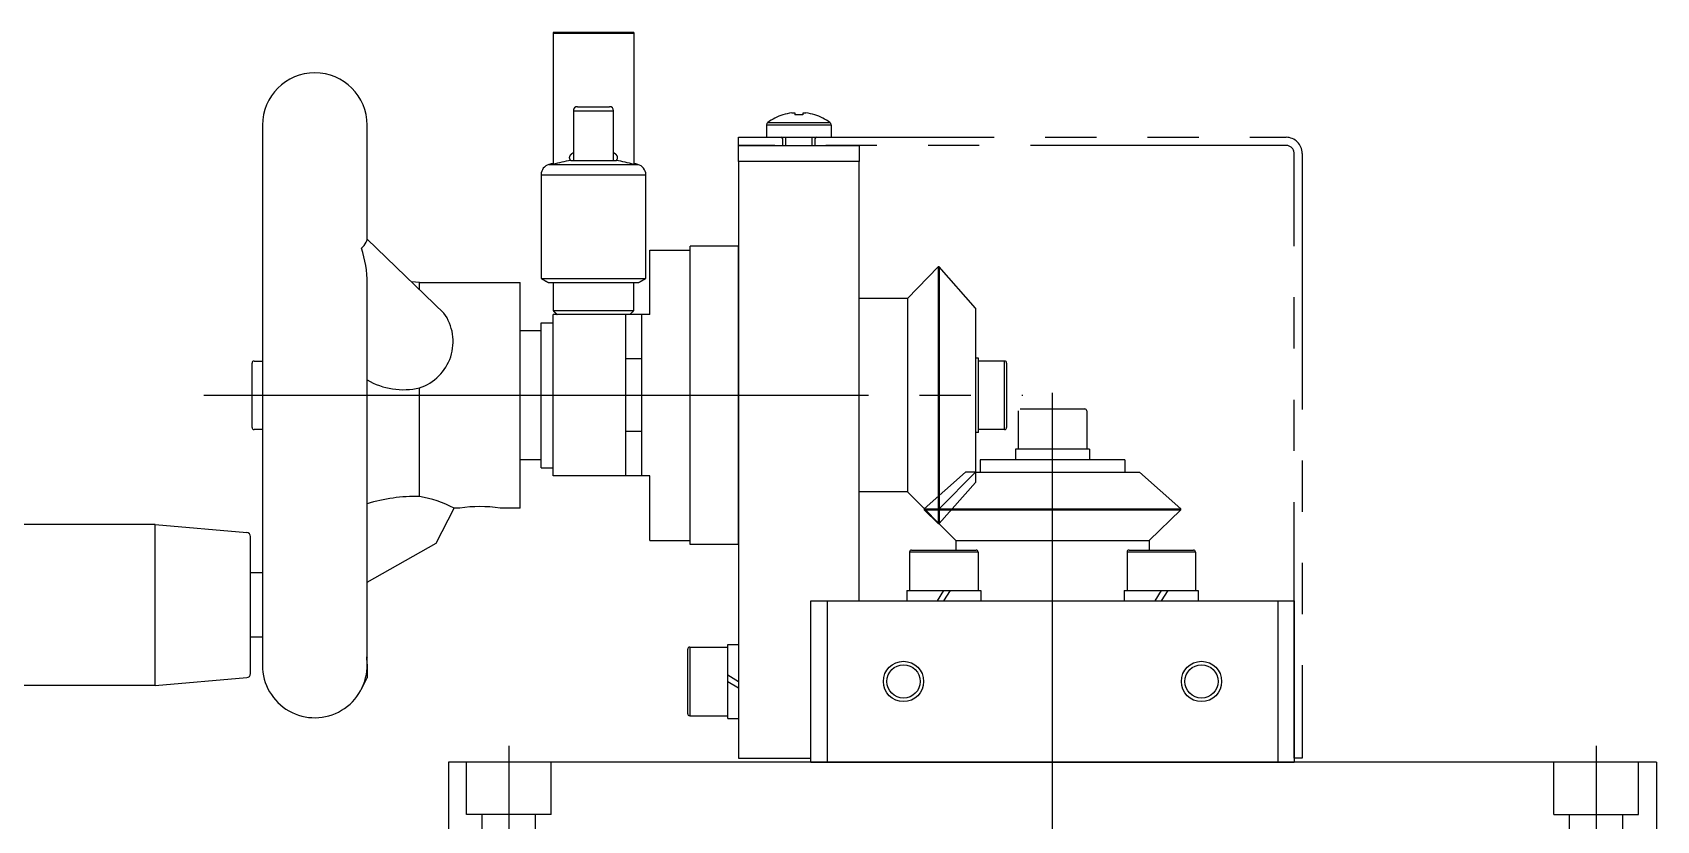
# Model space of a CAD drawing. Extents: x -165 to 344, y -458 to 75.
# Drawn here: x 140.1 to 341.8, y -267.2 to -169.5 of the extents above; entities that cross this region are included whole.
import ezdxf

# ---------------------------------------------------------------- set-up
doc = ezdxf.new("R2010")
doc.units = 0
for name, pattern in [('CENTER', [50.8, 31.75, -6.35, 6.35, -6.35]), ('DASHED', [19.05, 12.7, -6.35]), ('PHANTOM', [63.5, 31.75, -6.35, 6.35, -6.35, 6.35, -6.35])]:
    doc.linetypes.add(name, pattern=pattern)
doc.layers.get('0').update_dxf_attribs({"linetype": 'CONTINUOUS'})
doc.layers.add('CENTER', color=1, linetype='CENTER')
doc.layers.add('SCALE', color=7, linetype='CONTINUOUS')

msp = doc.modelspace()

# ---------------------------------------------------------------- linework, layer by layer
at = {"color": 7, "linetype": 'CONTINUOUS'}
for p, q in [((204.75, -169.5), (204.75, -169.62)), ((204.75, -169.62), (204.75, -185.88)), ((214.75, -169.62), (204.75, -169.62)), ((214.75, -169.5), (214.75, -169.62)), ((214.75, -169.62), (214.75, -185.88)), ((207.25, -179.2), (212.25, -179.2)), ((207.75, -178.7), (211.75, -178.7)), ((168.65, -181), (168.65, -248)), ((181.65, -195.12), (181.65, -181)), ((231.25, -180.96), (231.25, -182.5)), ((231.25, -180.96), (235.25, -180.96)), ((231.4, -180.67), (235.25, -180.67)), ((233.27, -179.73), (233.26, -179.71)), ((234.38, -179.48), (234.74, -179.48)), ((234.74, -179.48), (234.74, -179.73)), ((235.25, -180.67), (239.1, -180.67)), ((235.25, -180.96), (239.25, -180.96)), ((235.77, -179.48), (236.12, -179.48)), ((235.77, -179.73), (235.77, -179.48)), ((237.24, -179.71), (237.24, -179.73)), ((239.25, -180.96), (239.25, -182.5)), ((227.75, -185.5), (227.75, -183.5)), ((227.75, -183.5), (242.75, -183.5)), ((231.25, -182.5), (235.25, -182.5)), ((233.25, -183.5), (233.25, -182.7)), ((235.25, -182.5), (239.25, -182.5)), ((237.25, -182.7), (237.25, -183.5)), ((242.75, -183.5), (242.75, -185.5)), ((206.92, -185.38), (212.59, -185.38)), ((242.75, -185.5), (227.75, -185.5)), ((227.75, -185.5), (227.75, -259.5)), ((242.75, -240), (242.75, -185.5)), ((203.25, -187.14), (216.25, -187.14)), ((204.22, -185.88), (215.28, -185.88)), ((191.18, -204.31), (181.65, -195.12)), ((216.75, -196.5), (221.75, -196.5)), ((216.75, -204.5), (216.75, -196.5)), ((221.75, -233), (221.75, -196)), ((227.75, -233), (227.75, -196)), ((252.54, -198.57), (248.75, -202.5)), ((252.68, -198.57), (252.54, -198.57)), ((252.54, -198.57), (252.54, -214.5)), ((257.19, -203.68), (252.68, -198.57)), ((252.68, -198.57), (252.68, -214.5)), ((181.65, -247.86), (181.65, -200.61)), ((188.15, -200.5), (187.14, -200.41)), ((188.15, -200.5), (200.65, -200.5)), ((188.15, -201.39), (188.15, -200.5)), ((200.65, -228.5), (200.65, -200.5)), ((203.25, -200), (216.25, -200)), ((204.12, -200.5), (215.38, -200.5)), ((248.75, -202.5), (242.75, -202.5)), ((248.75, -202.5), (248.75, -214.5)), ((203.25, -205.5), (204.75, -205.5)), ((203.25, -223.5), (203.25, -205.5)), ((204.75, -204), (214.75, -204)), ((204.75, -224.5), (204.75, -204.5)), ((204.75, -223.5), (204.75, -205.5)), ((213.75, -224.5), (213.75, -204.5)), ((215.75, -224.5), (215.75, -204.5)), ((257.19, -203.68), (257.19, -214.5)), ((203.25, -206.5), (200.65, -206.5)), ((167.35, -218.5), (167.35, -210.5)), ((167.6, -210.25), (168.65, -210.25)), ((257.55, -209.9), (257.19, -209.9)), ((257.55, -219.1), (257.55, -209.9)), ((260.8, -210.25), (257.55, -210.25)), ((260.8, -218.75), (260.8, -210.25)), ((261.05, -210.5), (261.05, -218.5)), ((188.15, -227.06), (188.15, -213.57)), ((248.75, -214.5), (248.75, -226.5)), ((252.54, -214.5), (252.54, -230.42)), ((252.68, -214.5), (252.68, -230.42)), ((257.19, -214.5), (257.19, -224.06)), ((262.5, -216.45), (262.5, -221.2)), ((262.75, -216.2), (270.75, -216.2)), ((271, -216.45), (271, -221.2)), ((168.65, -218.75), (167.6, -218.75)), ((257.55, -219.1), (257.19, -219.1)), ((260.8, -218.75), (257.55, -218.75)), ((262.15, -221.2), (262.15, -222.5)), ((271.35, -221.2), (262.15, -221.2)), ((271.35, -221.2), (271.35, -222.5)), ((203.25, -222.5), (200.65, -222.5)), ((203.25, -223.5), (204.75, -223.5)), ((257.75, -222.5), (257.75, -224.06)), ((275.75, -222.5), (257.75, -222.5)), ((275.75, -222.5), (275.75, -224.06)), ((216.75, -232.5), (216.75, -224.5)), ((257.19, -224.06), (252.68, -228.57)), ((257.19, -224.06), (277.57, -224.06)), ((282.68, -228.57), (277.57, -224.06)), ((248.75, -226.5), (242.75, -226.5)), ((248.75, -226.5), (254.75, -232.5)), ((190.23, -232.83), (192.45, -228.5)), ((193.15, -228.5), (192.45, -228.5)), ((200.65, -228.5), (198.15, -228.5)), ((250.83, -228.57), (250.83, -228.71)), ((250.83, -228.57), (282.68, -228.57)), ((250.83, -228.71), (252.54, -230.42)), ((250.83, -228.71), (282.68, -228.71)), ((278.75, -232.5), (282.68, -228.71)), ((282.68, -228.71), (282.68, -228.57)), ((155.32, -230.52), (130.15, -230.52)), ((155.32, -230.52), (166.69, -231.52)), ((155.32, -250.52), (155.32, -230.52)), ((252.54, -230.42), (252.68, -230.42)), ((167.15, -249.03), (167.15, -232.02)), ((181.65, -237.67), (190.23, -232.83)), ((216.75, -232.5), (221.75, -232.5)), ((249.25, -233.7), (257.25, -233.7)), ((254.75, -232.5), (254.75, -233.7)), ((254.75, -232.5), (278.75, -232.5)), ((276.25, -233.7), (284.25, -233.7)), ((278.75, -232.5), (278.75, -233.7)), ((257.5, -233.95), (249, -233.95)), ((249, -233.95), (249, -238.7)), ((257.5, -233.95), (257.5, -238.7)), ((284.5, -233.95), (276, -233.95)), ((276, -233.95), (276, -238.7)), ((284.5, -233.95), (284.5, -238.7)), ((168.65, -236.52), (167.15, -236.52)), ((248.66, -238.7), (248.66, -240)), ((248.66, -238.7), (257.85, -238.7)), ((253.23, -238.7), (252.42, -240)), ((254.04, -238.7), (253.23, -240)), ((257.85, -238.7), (257.85, -240)), ((275.66, -238.7), (275.66, -240)), ((275.66, -238.7), (284.85, -238.7)), ((280.25, -238.7), (279.44, -240)), ((281.06, -238.7), (280.25, -240)), ((284.85, -238.7), (284.85, -240)), ((236.75, -240), (242.75, -240)), ((236.75, -259.5), (236.75, -240)), ((238.75, -240), (238.75, -260)), ((238.75, -240), (294.75, -240)), ((294.75, -240), (296.75, -240)), ((294.75, -260), (294.75, -240)), ((296.75, -240), (296.75, -260)), ((168.65, -244.52), (167.15, -244.52)), ((221.45, -250), (221.45, -246)), ((221.7, -245.75), (221.7, -250)), ((221.7, -245.75), (226.45, -245.75)), ((226.45, -245.4), (227.75, -245.4)), ((226.45, -254.6), (226.45, -245.4)), ((181.65, -247.86), (181.6, -246.96)), ((181.6, -246.96), (181.65, -247.02)), ((181.65, -247.86), (181.65, -249.57)), ((155.32, -250.52), (166.69, -249.53)), ((180.94, -250.96), (181.65, -249.57)), ((221.45, -254), (221.45, -250)), ((221.7, -250), (221.7, -254.25)), ((226.45, -249.19), (227.75, -250)), ((226.45, -250), (227.75, -250.81)), ((155.32, -250.52), (130.15, -250.52)), ((221.7, -254.25), (226.45, -254.25)), ((226.45, -254.6), (227.75, -254.6)), ((341.75, -260), (191.75, -260)), ((191.75, -260), (191.75, -440)), ((227.75, -259.5), (236.75, -259.5)), ((236.75, -260), (236.75, -259.5)), ((236.75, -260), (296.75, -260)), ((296.75, -260), (238.75, -260)), ((341.75, -260), (341.75, -440))]:
    msp.add_line(p, q, dxfattribs=at)
at = {"color": 3, "linetype": 'PHANTOM'}
for p, q in [((227.75, -183.5), (227.75, -182.5)), ((227.75, -183.5), (227.75, -182.5)), ((227.75, -182.5), (295.75, -182.5)), ((295.75, -183.5), (227.75, -183.5)), ((296.75, -259.5), (296.75, -184.5)), ((297.75, -184.5), (297.75, -259.5)), ((297.75, -259.5), (296.75, -259.5))]:
    msp.add_line(p, q, dxfattribs=at)
at = {"color": 3, "linetype": 'CONTINUOUS'}
for p, q in [((233.63, -183.5), (233.63, -182.5)), ((236.87, -182.5), (236.87, -183.5))]:
    msp.add_line(p, q, dxfattribs=at)
at = {"color": 7}
msp.add_line((214.25, -204.5), (205.25, -204.5), dxfattribs=at)
at = {"color": 1, "linetype": 'CENTER'}
for p, q in [((161.35, -214.5), (263.05, -214.5)), ((266.75, -442), (266.75, -214.2)), ((266.75, -260), (266.75, -214.2)), ((199.25, -258), (199.25, -272)), ((334.25, -258), (334.25, -272))]:
    msp.add_line(p, q, dxfattribs=at)
at = {"color": 3, "linetype": 'DASHED'}
for p, q in [((255.93, -224.06), (250.83, -228.57)), ((257.19, -225.32), (252.68, -230.42)), ((257.19, -224.06), (255.93, -224.06)), ((257.19, -224.06), (257.19, -225.32)), ((194, -266.5), (194, -260)), ((204.5, -266.5), (204.5, -260)), ((329, -266.5), (329, -260)), ((339.5, -266.5), (339.5, -260)), ((204.5, -266.5), (194, -266.5)), ((195.95, -270), (195.95, -266.5)), ((202.55, -270), (202.55, -266.5)), ((329, -266.5), (339.5, -266.5)), ((330.95, -270), (330.95, -266.5)), ((337.55, -270), (337.55, -266.5))]:
    msp.add_line(p, q, dxfattribs=at)
at = {"color": 7}
for points in [[(214.75, -169.5, 0), (214.59, -169.5, 0), (214.43, -169.5, 0), (214.27, -169.5, 0), (214.12, -169.5, 0), (213.96, -169.5, 0), (213.8, -169.5, 0), (213.64, -169.5, 0), (213.48, -169.5, 0), (213.32, -169.5, 0), (213.16, -169.5, 0), (213, -169.5, 0), (212.85, -169.5, 0), (212.69, -169.5, 0), (212.53, -169.5, 0), (212.37, -169.5, 0), (212.21, -169.5, 0), (212.05, -169.5, 0), (211.89, -169.5, 0), (211.73, -169.5, 0), (211.58, -169.5, 0), (211.42, -169.5, 0), (211.26, -169.5, 0), (211.1, -169.5, 0), (210.94, -169.5, 0), (210.78, -169.5, 0), (210.62, -169.5, 0), (210.46, -169.5, 0), (210.31, -169.5, 0), (210.15, -169.5, 0), (209.99, -169.5, 0), (209.83, -169.5, 0), (209.67, -169.5, 0), (209.51, -169.5, 0), (209.35, -169.5, 0), (209.19, -169.5, 0), (209.04, -169.5, 0), (208.88, -169.5, 0), (208.72, -169.5, 0), (208.56, -169.5, 0), (208.4, -169.5, 0), (208.24, -169.5, 0), (208.08, -169.5, 0), (207.93, -169.5, 0), (207.77, -169.5, 0), (207.61, -169.5, 0), (207.45, -169.5, 0), (207.29, -169.5, 0), (207.13, -169.5, 0), (206.97, -169.5, 0), (206.81, -169.5, 0), (206.66, -169.5, 0), (206.5, -169.5, 0), (206.34, -169.5, 0), (206.18, -169.5, 0), (206.02, -169.5, 0), (205.86, -169.5, 0), (205.7, -169.5, 0), (205.54, -169.5, 0), (205.39, -169.5, 0), (205.23, -169.5, 0), (205.07, -169.5, 0), (204.91, -169.5, 0), (204.75, -169.5, 0)], [(207.25, -179.2, 0), (207.25, -179.3, 0), (207.25, -179.4, 0), (207.25, -179.49, 0), (207.25, -179.59, 0), (207.25, -179.69, 0), (207.25, -179.79, 0), (207.25, -179.89, 0), (207.25, -179.98, 0), (207.25, -180.08, 0), (207.25, -180.18, 0), (207.25, -180.28, 0), (207.25, -180.38, 0), (207.25, -180.47, 0), (207.25, -180.57, 0), (207.25, -180.67, 0), (207.25, -180.77, 0), (207.25, -180.87, 0), (207.25, -180.97, 0), (207.25, -181.06, 0), (207.25, -181.16, 0), (207.25, -181.26, 0), (207.25, -181.36, 0), (207.25, -181.46, 0), (207.25, -181.55, 0), (207.25, -181.65, 0), (207.25, -181.75, 0), (207.25, -181.85, 0), (207.25, -181.95, 0), (207.25, -182.04, 0), (207.25, -182.14, 0), (207.25, -182.24, 0), (207.25, -182.34, 0), (207.25, -182.44, 0), (207.25, -182.53, 0), (207.25, -182.63, 0), (207.25, -182.73, 0), (207.25, -182.83, 0), (207.25, -182.93, 0), (207.25, -183.02, 0), (207.25, -183.12, 0), (207.25, -183.22, 0), (207.25, -183.32, 0), (207.25, -183.42, 0), (207.25, -183.52, 0), (207.25, -183.61, 0), (207.25, -183.71, 0), (207.25, -183.81, 0), (207.25, -183.91, 0), (207.25, -184.01, 0), (207.25, -184.1, 0), (207.25, -184.2, 0), (207.25, -184.3, 0), (207.25, -184.4, 0), (207.25, -184.5, 0), (207.25, -184.59, 0), (207.25, -184.69, 0), (207.25, -184.79, 0), (207.25, -184.89, 0), (207.25, -184.99, 0), (207.25, -185.08, 0), (207.25, -185.18, 0), (207.25, -185.28, 0), (207.25, -185.38, 0)], [(212.25, -185.38, 0), (212.25, -185.28, 0), (212.25, -185.18, 0), (212.25, -185.08, 0), (212.25, -184.99, 0), (212.25, -184.89, 0), (212.25, -184.79, 0), (212.25, -184.69, 0), (212.25, -184.59, 0), (212.25, -184.5, 0), (212.25, -184.4, 0), (212.25, -184.3, 0), (212.25, -184.2, 0), (212.25, -184.1, 0), (212.25, -184.01, 0), (212.25, -183.91, 0), (212.25, -183.81, 0), (212.25, -183.71, 0), (212.25, -183.61, 0), (212.25, -183.52, 0), (212.25, -183.42, 0), (212.25, -183.32, 0), (212.25, -183.22, 0), (212.25, -183.12, 0), (212.25, -183.02, 0), (212.25, -182.93, 0), (212.25, -182.83, 0), (212.25, -182.73, 0), (212.25, -182.63, 0), (212.25, -182.53, 0), (212.25, -182.44, 0), (212.25, -182.34, 0), (212.25, -182.24, 0), (212.25, -182.14, 0), (212.25, -182.04, 0), (212.25, -181.95, 0), (212.25, -181.85, 0), (212.25, -181.75, 0), (212.25, -181.65, 0), (212.25, -181.55, 0), (212.25, -181.46, 0), (212.25, -181.36, 0), (212.25, -181.26, 0), (212.25, -181.16, 0), (212.25, -181.06, 0), (212.25, -180.97, 0), (212.25, -180.87, 0), (212.25, -180.77, 0), (212.25, -180.67, 0), (212.25, -180.57, 0), (212.25, -180.47, 0), (212.25, -180.38, 0), (212.25, -180.28, 0), (212.25, -180.18, 0), (212.25, -180.08, 0), (212.25, -179.98, 0), (212.25, -179.89, 0), (212.25, -179.79, 0), (212.25, -179.69, 0), (212.25, -179.59, 0), (212.25, -179.49, 0), (212.25, -179.4, 0), (212.25, -179.3, 0), (212.25, -179.2, 0)], [(203.25, -187.14, 0), (203.25, -187.34, 0), (203.25, -187.55, 0), (203.25, -187.75, 0), (203.25, -187.95, 0), (203.25, -188.16, 0), (203.25, -188.36, 0), (203.25, -188.57, 0), (203.25, -188.77, 0), (203.25, -188.98, 0), (203.25, -189.18, 0), (203.25, -189.38, 0), (203.25, -189.59, 0), (203.25, -189.79, 0), (203.25, -190, 0), (203.25, -190.2, 0), (203.25, -190.4, 0), (203.25, -190.61, 0), (203.25, -190.81, 0), (203.25, -191.02, 0), (203.25, -191.22, 0), (203.25, -191.43, 0), (203.25, -191.63, 0), (203.25, -191.83, 0), (203.25, -192.04, 0), (203.25, -192.24, 0), (203.25, -192.45, 0), (203.25, -192.65, 0), (203.25, -192.85, 0), (203.25, -193.06, 0), (203.25, -193.26, 0), (203.25, -193.47, 0), (203.25, -193.67, 0), (203.25, -193.88, 0), (203.25, -194.08, 0), (203.25, -194.28, 0), (203.25, -194.49, 0), (203.25, -194.69, 0), (203.25, -194.9, 0), (203.25, -195.1, 0), (203.25, -195.3, 0), (203.25, -195.51, 0), (203.25, -195.71, 0), (203.25, -195.92, 0), (203.25, -196.12, 0), (203.25, -196.32, 0), (203.25, -196.53, 0), (203.25, -196.73, 0), (203.25, -196.94, 0), (203.25, -197.14, 0), (203.25, -197.35, 0), (203.25, -197.55, 0), (203.25, -197.75, 0), (203.25, -197.96, 0), (203.25, -198.16, 0), (203.25, -198.37, 0), (203.25, -198.57, 0), (203.25, -198.77, 0), (203.25, -198.98, 0), (203.25, -199.18, 0), (203.25, -199.39, 0), (203.25, -199.59, 0), (203.25, -199.8, 0), (203.25, -200, 0)], [(216.25, -200, 0), (216.25, -199.8, 0), (216.25, -199.59, 0), (216.25, -199.39, 0), (216.25, -199.18, 0), (216.25, -198.98, 0), (216.25, -198.77, 0), (216.25, -198.57, 0), (216.25, -198.37, 0), (216.25, -198.16, 0), (216.25, -197.96, 0), (216.25, -197.75, 0), (216.25, -197.55, 0), (216.25, -197.35, 0), (216.25, -197.14, 0), (216.25, -196.94, 0), (216.25, -196.73, 0), (216.25, -196.53, 0), (216.25, -196.32, 0), (216.25, -196.12, 0), (216.25, -195.92, 0), (216.25, -195.71, 0), (216.25, -195.51, 0), (216.25, -195.3, 0), (216.25, -195.1, 0), (216.25, -194.9, 0), (216.25, -194.69, 0), (216.25, -194.49, 0), (216.25, -194.28, 0), (216.25, -194.08, 0), (216.25, -193.88, 0), (216.25, -193.67, 0), (216.25, -193.47, 0), (216.25, -193.26, 0), (216.25, -193.06, 0), (216.25, -192.85, 0), (216.25, -192.65, 0), (216.25, -192.45, 0), (216.25, -192.24, 0), (216.25, -192.04, 0), (216.25, -191.83, 0), (216.25, -191.63, 0), (216.25, -191.43, 0), (216.25, -191.22, 0), (216.25, -191.02, 0), (216.25, -190.81, 0), (216.25, -190.61, 0), (216.25, -190.4, 0), (216.25, -190.2, 0), (216.25, -190, 0), (216.25, -189.79, 0), (216.25, -189.59, 0), (216.25, -189.38, 0), (216.25, -189.18, 0), (216.25, -188.98, 0), (216.25, -188.77, 0), (216.25, -188.57, 0), (216.25, -188.36, 0), (216.25, -188.16, 0), (216.25, -187.95, 0), (216.25, -187.75, 0), (216.25, -187.55, 0), (216.25, -187.34, 0), (216.25, -187.14, 0)], [(203.25, -200, 0), (203.26, -200.01, 0), (203.28, -200.02, 0), (203.29, -200.02, 0), (203.31, -200.03, 0), (203.32, -200.04, 0), (203.33, -200.05, 0), (203.35, -200.06, 0), (203.36, -200.06, 0), (203.37, -200.07, 0), (203.39, -200.08, 0), (203.4, -200.09, 0), (203.42, -200.1, 0), (203.43, -200.1, 0), (203.44, -200.11, 0), (203.46, -200.12, 0), (203.47, -200.13, 0), (203.48, -200.13, 0), (203.5, -200.14, 0), (203.51, -200.15, 0), (203.53, -200.16, 0), (203.54, -200.17, 0), (203.55, -200.17, 0), (203.57, -200.18, 0), (203.58, -200.19, 0), (203.59, -200.2, 0), (203.61, -200.21, 0), (203.62, -200.21, 0), (203.64, -200.22, 0), (203.65, -200.23, 0), (203.66, -200.24, 0), (203.68, -200.25, 0), (203.69, -200.25, 0), (203.7, -200.26, 0), (203.72, -200.27, 0), (203.73, -200.28, 0), (203.75, -200.29, 0), (203.76, -200.29, 0), (203.77, -200.3, 0), (203.79, -200.31, 0), (203.8, -200.32, 0), (203.81, -200.33, 0), (203.83, -200.33, 0), (203.84, -200.34, 0), (203.86, -200.35, 0), (203.87, -200.36, 0), (203.88, -200.36, 0), (203.9, -200.37, 0), (203.91, -200.38, 0), (203.92, -200.39, 0), (203.94, -200.4, 0), (203.95, -200.4, 0), (203.97, -200.41, 0), (203.98, -200.42, 0), (203.99, -200.43, 0), (204.01, -200.44, 0), (204.02, -200.44, 0), (204.03, -200.45, 0), (204.05, -200.46, 0), (204.06, -200.47, 0), (204.08, -200.48, 0), (204.09, -200.48, 0), (204.1, -200.49, 0), (204.12, -200.5, 0)], [(204.75, -200.5, 0), (204.75, -200.56, 0), (204.75, -200.61, 0), (204.75, -200.67, 0), (204.75, -200.72, 0), (204.75, -200.78, 0), (204.75, -200.83, 0), (204.75, -200.89, 0), (204.75, -200.94, 0), (204.75, -201, 0), (204.75, -201.06, 0), (204.75, -201.11, 0), (204.75, -201.17, 0), (204.75, -201.22, 0), (204.75, -201.28, 0), (204.75, -201.33, 0), (204.75, -201.39, 0), (204.75, -201.44, 0), (204.75, -201.5, 0), (204.75, -201.56, 0), (204.75, -201.61, 0), (204.75, -201.67, 0), (204.75, -201.72, 0), (204.75, -201.78, 0), (204.75, -201.83, 0), (204.75, -201.89, 0), (204.75, -201.94, 0), (204.75, -202, 0), (204.75, -202.06, 0), (204.75, -202.11, 0), (204.75, -202.17, 0), (204.75, -202.22, 0), (204.75, -202.28, 0), (204.75, -202.33, 0), (204.75, -202.39, 0), (204.75, -202.44, 0), (204.75, -202.5, 0), (204.75, -202.56, 0), (204.75, -202.61, 0), (204.75, -202.67, 0), (204.75, -202.72, 0), (204.75, -202.78, 0), (204.75, -202.83, 0), (204.75, -202.89, 0), (204.75, -202.94, 0), (204.75, -203, 0), (204.75, -203.06, 0), (204.75, -203.11, 0), (204.75, -203.17, 0), (204.75, -203.22, 0), (204.75, -203.28, 0), (204.75, -203.33, 0), (204.75, -203.39, 0), (204.75, -203.44, 0), (204.75, -203.5, 0), (204.75, -203.56, 0), (204.75, -203.61, 0), (204.75, -203.67, 0), (204.75, -203.72, 0), (204.75, -203.78, 0), (204.75, -203.83, 0), (204.75, -203.89, 0), (204.75, -203.94, 0), (204.75, -204, 0)], [(214.75, -204, 0), (214.75, -203.94, 0), (214.75, -203.89, 0), (214.75, -203.83, 0), (214.75, -203.78, 0), (214.75, -203.72, 0), (214.75, -203.67, 0), (214.75, -203.61, 0), (214.75, -203.56, 0), (214.75, -203.5, 0), (214.75, -203.44, 0), (214.75, -203.39, 0), (214.75, -203.33, 0), (214.75, -203.28, 0), (214.75, -203.22, 0), (214.75, -203.17, 0), (214.75, -203.11, 0), (214.75, -203.06, 0), (214.75, -203, 0), (214.75, -202.94, 0), (214.75, -202.89, 0), (214.75, -202.83, 0), (214.75, -202.78, 0), (214.75, -202.72, 0), (214.75, -202.67, 0), (214.75, -202.61, 0), (214.75, -202.56, 0), (214.75, -202.5, 0), (214.75, -202.44, 0), (214.75, -202.39, 0), (214.75, -202.33, 0), (214.75, -202.28, 0), (214.75, -202.22, 0), (214.75, -202.17, 0), (214.75, -202.11, 0), (214.75, -202.06, 0), (214.75, -202, 0), (214.75, -201.94, 0), (214.75, -201.89, 0), (214.75, -201.83, 0), (214.75, -201.78, 0), (214.75, -201.72, 0), (214.75, -201.67, 0), (214.75, -201.61, 0), (214.75, -201.56, 0), (214.75, -201.5, 0), (214.75, -201.44, 0), (214.75, -201.39, 0), (214.75, -201.33, 0), (214.75, -201.28, 0), (214.75, -201.22, 0), (214.75, -201.17, 0), (214.75, -201.11, 0), (214.75, -201.06, 0), (214.75, -201, 0), (214.75, -200.94, 0), (214.75, -200.89, 0), (214.75, -200.83, 0), (214.75, -200.78, 0), (214.75, -200.72, 0), (214.75, -200.67, 0), (214.75, -200.61, 0), (214.75, -200.56, 0), (214.75, -200.5, 0)], [(215.38, -200.5, 0), (215.4, -200.49, 0), (215.41, -200.48, 0), (215.43, -200.48, 0), (215.44, -200.47, 0), (215.45, -200.46, 0), (215.47, -200.45, 0), (215.48, -200.44, 0), (215.49, -200.44, 0), (215.51, -200.43, 0), (215.52, -200.42, 0), (215.54, -200.41, 0), (215.55, -200.4, 0), (215.56, -200.4, 0), (215.58, -200.39, 0), (215.59, -200.38, 0), (215.6, -200.37, 0), (215.62, -200.36, 0), (215.63, -200.36, 0), (215.65, -200.35, 0), (215.66, -200.34, 0), (215.67, -200.33, 0), (215.69, -200.33, 0), (215.7, -200.32, 0), (215.71, -200.31, 0), (215.73, -200.3, 0), (215.74, -200.29, 0), (215.76, -200.29, 0), (215.77, -200.28, 0), (215.78, -200.27, 0), (215.8, -200.26, 0), (215.81, -200.25, 0), (215.82, -200.25, 0), (215.84, -200.24, 0), (215.85, -200.23, 0), (215.87, -200.22, 0), (215.88, -200.21, 0), (215.89, -200.21, 0), (215.91, -200.2, 0), (215.92, -200.19, 0), (215.93, -200.18, 0), (215.95, -200.17, 0), (215.96, -200.17, 0), (215.98, -200.16, 0), (215.99, -200.15, 0), (216, -200.14, 0), (216.02, -200.13, 0), (216.03, -200.13, 0), (216.04, -200.12, 0), (216.06, -200.11, 0), (216.07, -200.1, 0), (216.09, -200.1, 0), (216.1, -200.09, 0), (216.11, -200.08, 0), (216.13, -200.07, 0), (216.14, -200.06, 0), (216.15, -200.06, 0), (216.17, -200.05, 0), (216.18, -200.04, 0), (216.2, -200.03, 0), (216.21, -200.02, 0), (216.22, -200.02, 0), (216.24, -200.01, 0), (216.25, -200, 0)], [(204.75, -204, 0), (204.76, -204.01, 0), (204.77, -204.02, 0), (204.77, -204.02, 0), (204.78, -204.03, 0), (204.79, -204.04, 0), (204.8, -204.05, 0), (204.81, -204.06, 0), (204.81, -204.06, 0), (204.82, -204.07, 0), (204.83, -204.08, 0), (204.84, -204.09, 0), (204.85, -204.1, 0), (204.85, -204.1, 0), (204.86, -204.11, 0), (204.87, -204.12, 0), (204.88, -204.13, 0), (204.89, -204.13, 0), (204.89, -204.14, 0), (204.9, -204.15, 0), (204.91, -204.16, 0), (204.92, -204.17, 0), (204.93, -204.17, 0), (204.93, -204.18, 0), (204.94, -204.19, 0), (204.95, -204.2, 0), (204.96, -204.21, 0), (204.96, -204.21, 0), (204.97, -204.22, 0), (204.98, -204.23, 0), (204.99, -204.24, 0), (205, -204.25, 0), (205, -204.25, 0), (205.01, -204.26, 0), (205.02, -204.27, 0), (205.03, -204.28, 0), (205.04, -204.29, 0), (205.04, -204.29, 0), (205.05, -204.3, 0), (205.06, -204.31, 0), (205.07, -204.32, 0), (205.08, -204.33, 0), (205.08, -204.33, 0), (205.09, -204.34, 0), (205.1, -204.35, 0), (205.11, -204.36, 0), (205.12, -204.36, 0), (205.12, -204.37, 0), (205.13, -204.38, 0), (205.14, -204.39, 0), (205.15, -204.4, 0), (205.16, -204.4, 0), (205.16, -204.41, 0), (205.17, -204.42, 0), (205.18, -204.43, 0), (205.19, -204.44, 0), (205.19, -204.44, 0), (205.2, -204.45, 0), (205.21, -204.46, 0), (205.22, -204.47, 0), (205.23, -204.48, 0), (205.23, -204.48, 0), (205.24, -204.49, 0), (205.25, -204.5, 0)], [(214.25, -204.5, 0), (214.26, -204.49, 0), (214.27, -204.48, 0), (214.27, -204.48, 0), (214.28, -204.47, 0), (214.29, -204.46, 0), (214.3, -204.45, 0), (214.31, -204.44, 0), (214.31, -204.44, 0), (214.32, -204.43, 0), (214.33, -204.42, 0), (214.34, -204.41, 0), (214.35, -204.4, 0), (214.35, -204.4, 0), (214.36, -204.39, 0), (214.37, -204.38, 0), (214.38, -204.37, 0), (214.39, -204.36, 0), (214.39, -204.36, 0), (214.4, -204.35, 0), (214.41, -204.34, 0), (214.42, -204.33, 0), (214.43, -204.33, 0), (214.43, -204.32, 0), (214.44, -204.31, 0), (214.45, -204.3, 0), (214.46, -204.29, 0), (214.46, -204.29, 0), (214.47, -204.28, 0), (214.48, -204.27, 0), (214.49, -204.26, 0), (214.5, -204.25, 0), (214.5, -204.25, 0), (214.51, -204.24, 0), (214.52, -204.23, 0), (214.53, -204.22, 0), (214.54, -204.21, 0), (214.54, -204.21, 0), (214.55, -204.2, 0), (214.56, -204.19, 0), (214.57, -204.18, 0), (214.58, -204.17, 0), (214.58, -204.17, 0), (214.59, -204.16, 0), (214.6, -204.15, 0), (214.61, -204.14, 0), (214.62, -204.13, 0), (214.62, -204.13, 0), (214.63, -204.12, 0), (214.64, -204.11, 0), (214.65, -204.1, 0), (214.66, -204.1, 0), (214.66, -204.09, 0), (214.67, -204.08, 0), (214.68, -204.07, 0), (214.69, -204.06, 0), (214.69, -204.06, 0), (214.7, -204.05, 0), (214.71, -204.04, 0), (214.72, -204.03, 0), (214.73, -204.02, 0), (214.73, -204.02, 0), (214.74, -204.01, 0), (214.75, -204, 0)]]:
    msp.add_polyline3d(points, dxfattribs=at)
at = {"color": 7, "linetype": 'CONTINUOUS'}
for points in [[(207.25, -184.42, 0), (207.24, -184.43, 0), (207.23, -184.43, 0), (207.22, -184.44, 0), (207.2, -184.45, 0), (207.19, -184.45, 0), (207.18, -184.46, 0), (207.17, -184.47, 0), (207.16, -184.47, 0), (207.15, -184.48, 0), (207.14, -184.49, 0), (207.13, -184.49, 0), (207.12, -184.5, 0), (207.11, -184.51, 0), (207.1, -184.51, 0), (207.09, -184.52, 0), (207.08, -184.53, 0), (207.07, -184.53, 0), (207.06, -184.54, 0), (207.05, -184.55, 0), (207.04, -184.55, 0), (207.03, -184.56, 0), (207.02, -184.57, 0), (207.01, -184.58, 0), (207, -184.58, 0), (206.99, -184.59, 0), (206.99, -184.6, 0), (206.98, -184.61, 0), (206.97, -184.61, 0), (206.96, -184.62, 0), (206.95, -184.63, 0), (206.95, -184.63, 0), (206.94, -184.64, 0), (206.93, -184.65, 0), (206.92, -184.66, 0), (206.92, -184.66, 0), (206.91, -184.67, 0), (206.9, -184.68, 0), (206.9, -184.69, 0), (206.89, -184.69, 0), (206.88, -184.7, 0), (206.88, -184.71, 0), (206.87, -184.72, 0), (206.86, -184.72, 0), (206.86, -184.73, 0), (206.85, -184.74, 0), (206.85, -184.75, 0), (206.84, -184.75, 0), (206.84, -184.76, 0), (206.83, -184.77, 0), (206.83, -184.78, 0), (206.82, -184.78, 0), (206.82, -184.79, 0), (206.81, -184.8, 0), (206.81, -184.81, 0), (206.81, -184.81, 0), (206.8, -184.82, 0), (206.8, -184.83, 0), (206.79, -184.84, 0), (206.79, -184.85, 0), (206.79, -184.85, 0), (206.78, -184.86, 0), (206.78, -184.87, 0), (206.78, -184.88, 0), (206.77, -184.88, 0), (206.77, -184.89, 0), (206.77, -184.9, 0), (206.77, -184.91, 0), (206.76, -184.92, 0), (206.76, -184.92, 0), (206.76, -184.93, 0), (206.76, -184.94, 0), (206.76, -184.95, 0), (206.76, -184.95, 0), (206.75, -184.96, 0), (206.75, -184.97, 0), (206.75, -184.98, 0), (206.75, -184.99, 0), (206.75, -184.99, 0), (206.75, -185, 0), (206.75, -185.01, 0), (206.75, -185.02, 0), (206.75, -185.03, 0), (206.75, -185.03, 0), (206.75, -185.04, 0), (206.75, -185.05, 0), (206.75, -185.06, 0), (206.75, -185.06, 0), (206.75, -185.07, 0), (206.75, -185.08, 0), (206.76, -185.09, 0), (206.76, -185.1, 0), (206.76, -185.1, 0), (206.76, -185.11, 0), (206.76, -185.12, 0), (206.76, -185.13, 0), (206.77, -185.13, 0), (206.77, -185.14, 0), (206.77, -185.15, 0), (206.77, -185.16, 0), (206.78, -185.17, 0), (206.78, -185.17, 0), (206.78, -185.18, 0), (206.79, -185.19, 0), (206.79, -185.2, 0), (206.79, -185.2, 0), (206.8, -185.21, 0), (206.8, -185.22, 0), (206.8, -185.23, 0), (206.81, -185.24, 0), (206.81, -185.24, 0), (206.82, -185.25, 0), (206.82, -185.26, 0), (206.83, -185.27, 0), (206.83, -185.27, 0), (206.84, -185.28, 0), (206.84, -185.29, 0), (206.85, -185.3, 0), (206.85, -185.3, 0), (206.86, -185.31, 0), (206.86, -185.32, 0), (206.87, -185.33, 0), (206.88, -185.33, 0), (206.88, -185.34, 0), (206.89, -185.35, 0), (206.89, -185.36, 0), (206.9, -185.36, 0), (206.91, -185.37, 0), (206.91, -185.38, 0)], [(212.59, -185.38, 0), (212.59, -185.37, 0), (212.6, -185.36, 0), (212.61, -185.36, 0), (212.61, -185.35, 0), (212.62, -185.34, 0), (212.63, -185.33, 0), (212.63, -185.33, 0), (212.64, -185.32, 0), (212.64, -185.31, 0), (212.65, -185.3, 0), (212.65, -185.3, 0), (212.66, -185.29, 0), (212.66, -185.28, 0), (212.67, -185.27, 0), (212.67, -185.27, 0), (212.68, -185.26, 0), (212.68, -185.25, 0), (212.69, -185.24, 0), (212.69, -185.24, 0), (212.7, -185.23, 0), (212.7, -185.22, 0), (212.7, -185.21, 0), (212.71, -185.2, 0), (212.71, -185.2, 0), (212.72, -185.19, 0), (212.72, -185.18, 0), (212.72, -185.17, 0), (212.72, -185.17, 0), (212.73, -185.16, 0), (212.73, -185.15, 0), (212.73, -185.14, 0), (212.73, -185.13, 0), (212.74, -185.13, 0), (212.74, -185.12, 0), (212.74, -185.11, 0), (212.74, -185.1, 0), (212.74, -185.1, 0), (212.75, -185.09, 0), (212.75, -185.08, 0), (212.75, -185.07, 0), (212.75, -185.06, 0), (212.75, -185.06, 0), (212.75, -185.05, 0), (212.75, -185.04, 0), (212.75, -185.03, 0), (212.75, -185.03, 0), (212.75, -185.02, 0), (212.75, -185.01, 0), (212.75, -185, 0), (212.75, -184.99, 0), (212.75, -184.99, 0), (212.75, -184.98, 0), (212.75, -184.97, 0), (212.75, -184.96, 0), (212.74, -184.95, 0), (212.74, -184.95, 0), (212.74, -184.94, 0), (212.74, -184.93, 0), (212.74, -184.92, 0), (212.74, -184.92, 0), (212.73, -184.91, 0), (212.73, -184.9, 0), (212.73, -184.89, 0), (212.73, -184.88, 0), (212.72, -184.88, 0), (212.72, -184.87, 0), (212.72, -184.86, 0), (212.71, -184.85, 0), (212.71, -184.85, 0), (212.71, -184.84, 0), (212.7, -184.83, 0), (212.7, -184.82, 0), (212.7, -184.81, 0), (212.69, -184.81, 0), (212.69, -184.8, 0), (212.68, -184.79, 0), (212.68, -184.78, 0), (212.67, -184.78, 0), (212.67, -184.77, 0), (212.66, -184.76, 0), (212.66, -184.75, 0), (212.65, -184.75, 0), (212.65, -184.74, 0), (212.64, -184.73, 0), (212.64, -184.72, 0), (212.63, -184.72, 0), (212.62, -184.71, 0), (212.62, -184.7, 0), (212.61, -184.69, 0), (212.6, -184.69, 0), (212.6, -184.68, 0), (212.59, -184.67, 0), (212.58, -184.66, 0), (212.58, -184.66, 0), (212.57, -184.65, 0), (212.56, -184.64, 0), (212.55, -184.63, 0), (212.55, -184.63, 0), (212.54, -184.62, 0), (212.53, -184.61, 0), (212.52, -184.61, 0), (212.51, -184.6, 0), (212.51, -184.59, 0), (212.5, -184.58, 0), (212.49, -184.58, 0), (212.48, -184.57, 0), (212.47, -184.56, 0), (212.46, -184.55, 0), (212.45, -184.55, 0), (212.44, -184.54, 0), (212.43, -184.53, 0), (212.42, -184.53, 0), (212.41, -184.52, 0), (212.4, -184.51, 0), (212.39, -184.51, 0), (212.38, -184.5, 0), (212.37, -184.49, 0), (212.36, -184.49, 0), (212.35, -184.48, 0), (212.34, -184.47, 0), (212.33, -184.47, 0), (212.32, -184.46, 0), (212.31, -184.45, 0), (212.3, -184.45, 0), (212.29, -184.44, 0), (212.27, -184.43, 0), (212.26, -184.43, 0), (212.25, -184.42, 0)]]:
    msp.add_polyline3d(points, dxfattribs=at)
at = {"color": 3, "linetype": 'CONTINUOUS'}
for centre in [(248.25, -250), (285.25, -250)]:
    msp.add_circle(centre, 2.5, dxfattribs=at)
at = {"color": 7, "linetype": 'CONTINUOUS'}
for centre in [(248.25, -250), (285.25, -250)]:
    msp.add_circle(centre, 2.07, dxfattribs=at)
for centre, radius, start, end in [((175.15, -181), 6.5, 0, 180), ((207.75, -179.2), 0.5, 90, 180), ((211.75, -179.2), 0.5, 0, 90), ((231.61, -180.96), 0.36, 126.3584, 180), ((235.25, -185.9), 6.5, 107.8626, 126.3584), ((235.25, -185.9), 6.48, 97.6968, 107.8351), ((235.25, -186.89), 7.18, 85.8857, 94.1143), ((235.25, -185.9), 6.48, 72.1649, 82.3032), ((235.25, -185.9), 6.5, 53.6416, 72.1374), ((238.89, -180.96), 0.36, 0, 53.6416), ((233.05, -182.7), 0.2, 0, 90), ((237.45, -182.7), 0.2, 90, 180), ((208.67, -197.91), 12.65, 97.9905, 108.0631), ((210.83, -197.91), 12.65, 71.9369, 82.0095), ((204.55, -187.14), 1.3, 104.5701, 180), ((209.75, -207.14), 21.97, 103.1544, 104.5701), ((209.75, -207.14), 21.97, 75.4299, 76.8456), ((214.95, -187.14), 1.3, 0, 75.4299), ((178.45, -193.67), 3.6, 313.7895, 329.2334), ((180.83, -195.1), 0.816, 329.6799, 358.5219), ((168.17, -200.59), 13.48, 359.9182, 18.7196), ((186.29, -207.84), 6.03, 287.9436, 35.8477), ((167.6, -210.5), 0.25, 90, 180), ((260.8, -210.5), 0.25, 0, 90), ((186.11, -205.06), 8.75, 239.3292, 283.4595), ((270.75, -216.45), 0.25, 0, 90), ((167.6, -218.5), 0.25, 180, 270), ((260.8, -218.5), 0.25, 270, 0), ((187.61, -247.1), 20.04, 88.4678, 107.3123), ((186.03, -240.54), 13.64, 61.953, 81.0723), ((195.66, -244.84), 16.53, 81.3468, 98.7321), ((166.65, -232.02), 0.5, 0, 85), ((249.25, -233.95), 0.25, 90, 180), ((257.25, -233.95), 0.25, 0, 90), ((276.25, -233.95), 0.25, 90, 180), ((284.25, -233.95), 0.25, 0, 90), ((221.7, -246), 0.25, 90, 180), ((175.15, -248), 6.5, 180.0069, 1.2501), ((166.65, -249.03), 0.5, 275, 0), ((221.7, -254), 0.25, 180, 270)]:
    msp.add_arc(centre, radius, start, end, dxfattribs=at)
at = {"color": 3, "linetype": 'PHANTOM'}
for radius in [2, 1]:
    msp.add_arc((295.75, -184.5), radius, 0, 90, dxfattribs=at)
at = {"layer": 'CENTER', "color": 1, "linetype": 'CENTER'}
msp.add_line((167.65, -214.5), (235.65, -214.5), dxfattribs=at)
at = {"layer": 'SCALE', "color": 7, "linetype": 'CONTINUOUS'}
for p, q in [((227.75, -196), (221.75, -196)), ((216.75, -204.5), (204.75, -204.5)), ((215.75, -210), (213.75, -210)), ((215.75, -219), (213.75, -219)), ((216.75, -224.5), (204.75, -224.5)), ((227.75, -233), (221.75, -233))]:
    msp.add_line(p, q, dxfattribs=at)

doc.saveas('drawing.dxf')
